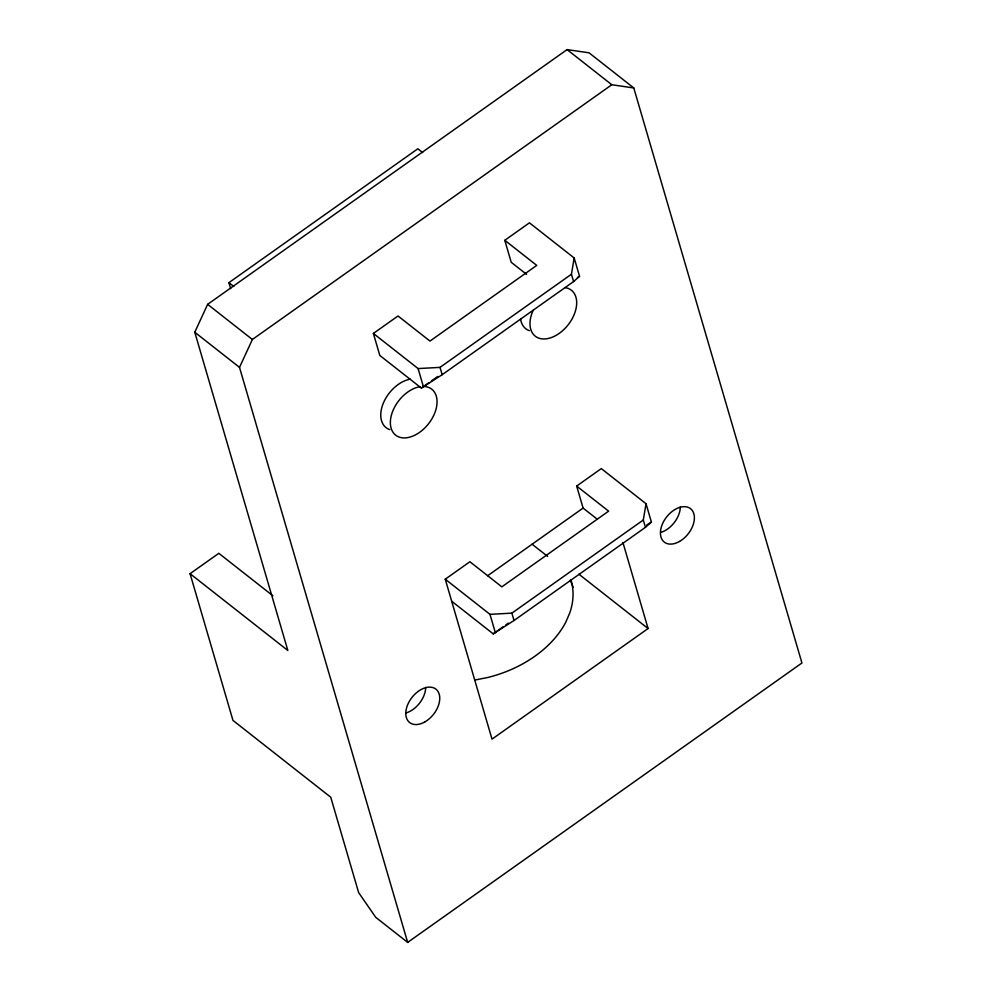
<?xml version="1.0" encoding="UTF-8"?>
<svg xmlns="http://www.w3.org/2000/svg" width="992" height="992" viewBox="0 0 992 992"><rect width="100%" height="100%" fill="white"/><g stroke="black" fill="none" stroke-linecap="round" stroke-linejoin="round"><path stroke-width="1.49" d="M504.792 240.3L536.746 265.397L429.97 341.074L398.015 315.977L373.376 333.436L379.812 355.446L421.352 388.083L442.159 374.716L573.587 281.567L571.442 274.238L574.17 257.97L529.443 222.828L504.792 240.3L511.227 262.31L526.616 274.387M451.682 601.214L493.21 633.851L514.03 620.484L645.445 527.335L643.3 520.006L646.04 503.738L601.301 468.596L576.662 486.068L583.098 508.078L597.296 519.225M190.067 573.686L287.841 650.492L194.779 332.233L207.638 304.346L567.089 49.6L589.05 52.812L633.776 87.953L801.933 662.978L407.662 942.4L375.708 917.302L358.633 892.589L330.745 797.221L232.971 720.415L190.067 573.686L218.823 553.313L272.899 595.795M407.662 942.4L239.506 367.375L252.377 339.487L611.816 84.742L633.776 87.953M573.587 281.567L579.539 276.309L574.17 257.97M645.445 527.335L651.397 522.077L646.04 503.738M230.665 288.61L228.916 282.658L417.843 148.775L422.666 152.57M373.376 333.436L418.103 368.578L440.014 367.375L571.442 274.238M421.352 388.083L428.904 382.726M431.421 380.94L437.708 376.476M622.926 542.512L648.074 628.531L492.007 739.139L445.247 579.204L469.886 561.745L501.84 586.842L608.617 511.165L576.662 486.068M487.63 575.744L583.098 508.078M445.247 579.204L489.974 614.346L511.884 613.143L643.3 520.006M493.21 633.851L503.279 626.708M505.796 624.923L508.313 623.137M646.759 525.028L651.397 522.077M577.418 277.475L579.539 276.309M474.846 680.041L487.742 677.486A100.948 70.122 -16.3 0 0 565.775 622.195L569.854 612.709A100.948 70.122 -16.3 0 0 571.02 580.035M567.089 49.6L611.816 84.742M228.916 282.658L233.752 286.452M578.919 574.207L648.074 628.531M532.072 544.186L547.621 556.4M207.638 304.346L252.377 339.487M194.779 332.233L239.506 367.375M440.014 367.375L442.159 374.716M511.884 613.143L514.03 620.484M418.103 368.578L423.472 386.917M489.974 614.346L495.343 632.685M570.164 580.308A100.948 70.122 -16.3 0 1 573.14 587.376M389.782 429.635A29.227 18.823 -51.8 0 1 383.234 403.384A29.227 18.823 -51.8 0 1 410.304 379.18M529.418 330.671A29.227 18.823 -51.8 0 1 520.589 318.928M422.766 386.434A29.227 18.823 -51.8 0 1 428.594 423.696A29.227 18.823 -51.8 0 1 390.873 427.292A29.227 18.823 -51.8 0 1 419.889 386.706M565.142 287.63A29.227 18.823 -51.8 0 1 573.475 316.163A29.227 18.823 -51.8 0 1 541.533 338.805A29.227 18.823 -51.8 0 1 533.188 310.273M425.692 687.344A21.254 13.69 -51.8 0 1 406.398 712.814M680.326 506.887A21.254 13.69 -51.8 0 1 661.019 532.344M424.886 721.903A21.254 13.69 -51.8 0 0 436.306 689.465A21.254 13.69 -51.8 0 0 407.129 706.143A21.254 13.69 -51.8 0 0 424.886 721.903M679.52 541.446A21.254 13.69 -51.8 0 0 690.94 509.008A21.254 13.69 -51.8 0 0 661.763 525.686A21.254 13.69 -51.8 0 0 679.52 541.446"/></g></svg>
